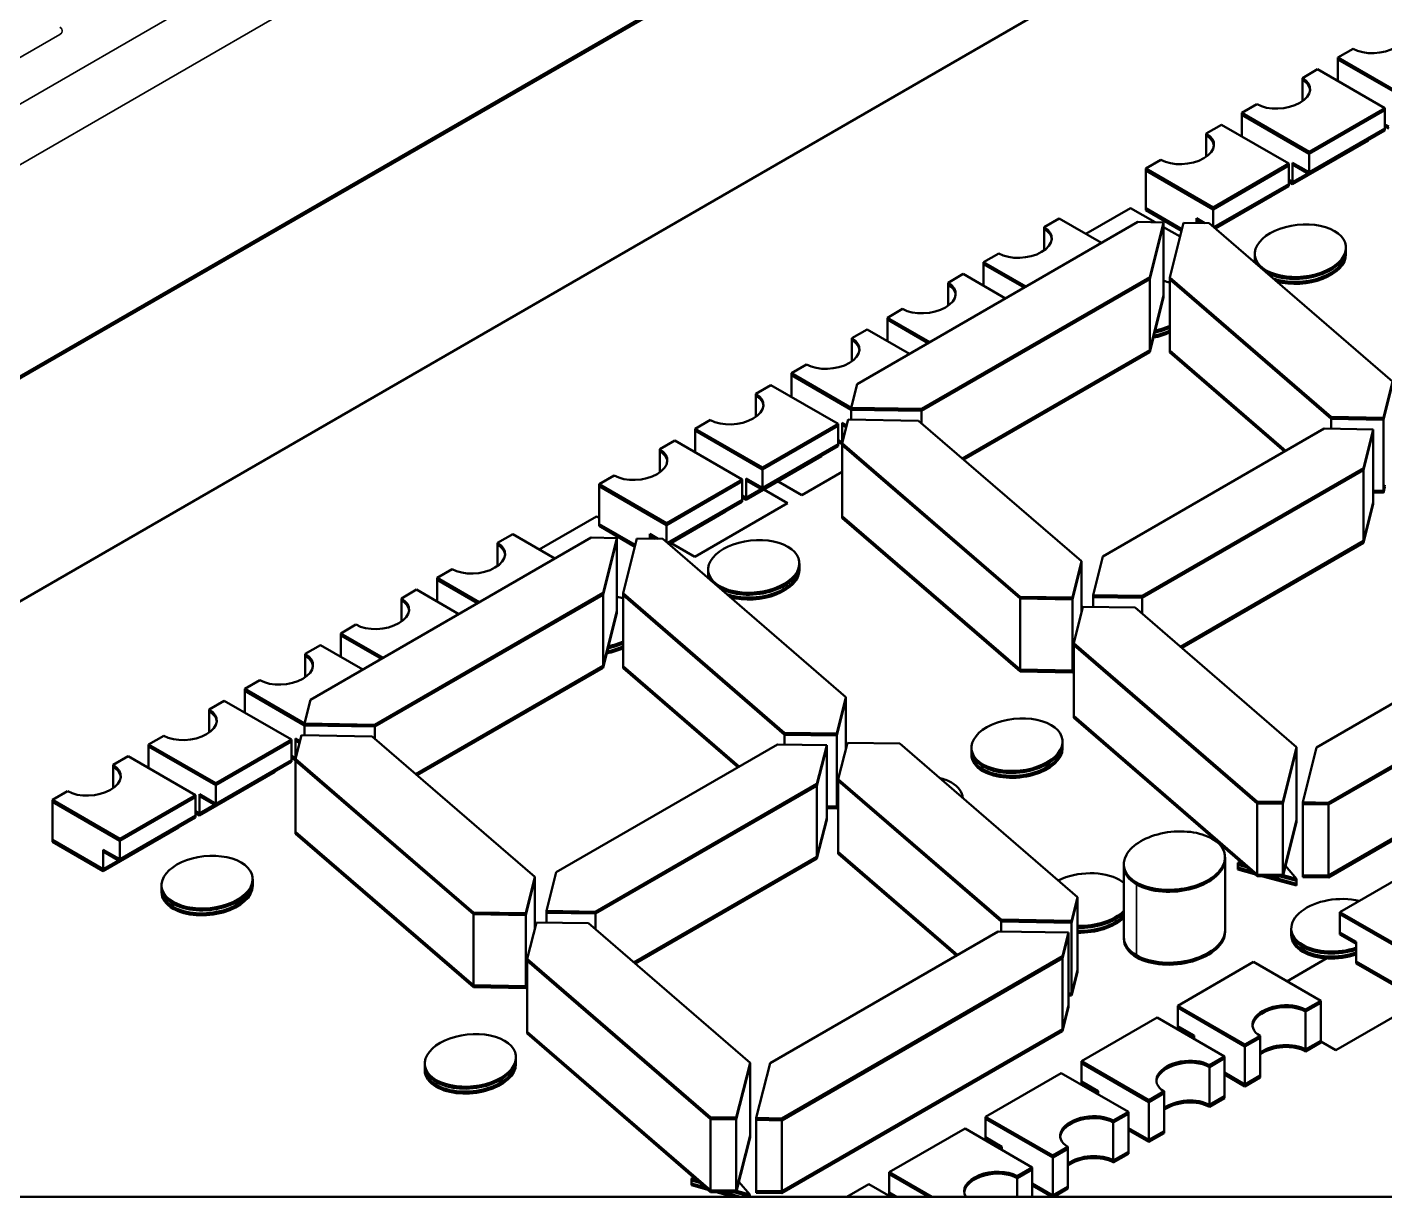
# Model space of a CAD drawing. Header units: inches. Extents: x -20.7 to 49, y -43 to 17.2.
# Drawn here: x -14.189 to -11.492, y -3.944 to -1.622 of the extents above; entities that cross this region are included whole.
import ezdxf

# ---------------------------------------------------------------- set-up
doc = ezdxf.new("R2010")
doc.units = ezdxf.units.IN
doc.header["$MEASUREMENT"] = 0
doc.layers.add('Visible (ANSI)', color=7, linetype='Continuous', lineweight=50)
doc.layers.add('Visible Narrow (ANSI)', color=7, linetype='Continuous', lineweight=35)

msp = doc.modelspace()

# ---------------------------------------------------------------- linework, layer by layer
at = {"layer": 'Visible (ANSI)'}
for p, q in [((-14.3629, -2.4072), (-11.7488, -0.898)), ((-14.3629, -2.4111), (-11.7488, -0.9018)), ((-14.3616, -2.853), (-11.7308, -1.3341)), ((-11.5853, -1.6819), (-11.5553, -1.6645)), ((-11.4665, -1.7505), (-11.5853, -1.6819)), ((-11.5853, -1.6819), (-11.5853, -1.7288)), ((-11.4666, -1.7543), (-11.5853, -1.6858)), ((-11.5853, -1.6858), (-11.5853, -1.7288)), ((-11.656, -1.7227), (-11.6259, -1.7053)), ((-11.656, -1.7687), (-11.656, -1.7227)), ((-11.4923, -1.7825), (-11.6259, -1.7053)), ((-11.656, -1.7687), (-11.656, -1.7265)), ((-11.7763, -1.7921), (-11.7462, -1.7748)), ((-11.6426, -1.8693), (-11.7763, -1.7921)), ((-11.7763, -1.7921), (-11.7763, -1.839)), ((-11.6426, -1.8731), (-11.7763, -1.796)), ((-11.7763, -1.796), (-11.7763, -1.839)), ((-11.6426, -1.8693), (-11.4923, -1.7825)), ((-11.6426, -1.8731), (-11.4923, -1.7863)), ((-11.4923, -1.7825), (-11.4923, -1.823)), ((-11.4923, -1.7863), (-11.4923, -1.8268)), ((-11.8469, -1.8329), (-11.8168, -1.8156)), ((-11.8469, -1.8789), (-11.8469, -1.8329)), ((-11.6832, -1.8927), (-11.8168, -1.8156)), ((-11.4923, -1.823), (-11.6426, -1.9098)), ((-11.4923, -1.8268), (-11.6426, -1.9136)), ((-11.4923, -1.8147), (-11.4844, -1.8192)), ((-11.4923, -1.8185), (-11.4844, -1.8231)), ((-11.8469, -1.8789), (-11.8469, -1.8368)), ((-11.525, -1.8465), (-11.6754, -1.9333)), ((-11.525, -1.8465), (-11.525, -1.8457)), ((-11.9672, -1.9024), (-11.9371, -1.885)), ((-11.6426, -1.9098), (-11.6426, -1.8693)), ((-11.6426, -1.9136), (-11.6426, -1.8731)), ((-11.8335, -1.9795), (-11.9672, -1.9024)), ((-11.9672, -1.9024), (-11.9672, -1.9814)), ((-11.8335, -1.9834), (-11.9672, -1.9062)), ((-11.9672, -1.9062), (-11.9672, -1.9853)), ((-11.8335, -1.9795), (-11.6832, -1.8927)), ((-11.8335, -1.9834), (-11.6832, -1.8966)), ((-11.6832, -1.8927), (-11.6832, -1.9332)), ((-11.6832, -1.8966), (-11.6832, -1.9371)), ((-11.6754, -1.9295), (-11.6754, -1.8909)), ((-11.6754, -1.8909), (-11.6426, -1.9098)), ((-11.6754, -1.9333), (-11.6754, -1.8947)), ((-11.6754, -1.8947), (-11.6426, -1.9136)), ((-11.6453, -1.9121), (-11.6754, -1.9295)), ((-11.6832, -1.9332), (-11.8316, -2.0189)), ((-11.6832, -1.9371), (-11.8289, -2.0212)), ((-11.6832, -1.9249), (-11.6754, -1.9295)), ((-11.6832, -1.9288), (-11.6754, -1.9333)), ((-11.716, -1.9567), (-11.8283, -2.0216)), ((-11.716, -1.9567), (-11.716, -1.956)), ((-12.086, -2.032), (-11.9972, -1.9808)), ((-11.9972, -1.9808), (-11.9483, -2.009)), ((-11.9672, -1.9814), (-11.8953, -2.023)), ((-11.9672, -1.9853), (-11.8961, -2.0263)), ((-11.8335, -2.0171), (-11.8335, -1.9795)), ((-11.8335, -2.0171), (-11.8335, -1.9834)), ((-12.5404, -2.3303), (-11.9828, -2.0084)), ((-12.169, -2.0188), (-12.1389, -2.0015)), ((-12.169, -2.0188), (-12.169, -2.0648)), ((-12.0549, -2.05), (-12.1389, -2.0015)), ((-11.9828, -2.0084), (-11.9318, -2.0093)), ((-11.9318, -2.0093), (-11.9592, -2.1182)), ((-11.9318, -2.0131), (-11.9592, -2.1221)), ((-11.9318, -2.0093), (-11.9318, -2.1539)), ((-11.9318, -2.0131), (-11.9318, -2.1578)), ((-11.9318, -2.0186), (-11.8989, -2.0375)), ((-11.9194, -2.1189), (-11.892, -2.0099)), ((-11.892, -2.0099), (-11.8409, -2.0108)), ((-11.8663, -2.0103), (-11.8663, -2.0011)), ((-11.8663, -2.0011), (-11.8498, -2.0106)), ((-11.8663, -2.0103), (-11.8663, -2.005)), ((-11.8663, -2.005), (-11.8567, -2.0105)), ((-11.8409, -2.0108), (-11.4769, -2.3252)), ((-12.169, -2.0227), (-12.169, -2.0648)), ((-12.2892, -2.0883), (-12.2591, -2.0709)), ((-11.7505, -2.0813), (-11.7505, -2.0717)), ((-11.7505, -2.0852), (-11.7505, -2.0756)), ((-11.5695, -2.0691), (-11.5695, -2.0594)), ((-11.5695, -2.0729), (-11.5695, -2.0633)), ((-12.2052, -2.1368), (-12.2892, -2.0883)), ((-12.2892, -2.0883), (-12.2892, -2.1351)), ((-12.2085, -2.1387), (-12.2892, -2.0921)), ((-12.2892, -2.0921), (-12.2892, -2.1351)), ((-11.9592, -2.1182), (-12.4123, -2.3798)), ((-11.9592, -2.1221), (-12.4123, -2.3837)), ((-12.3599, -2.1291), (-12.3298, -2.1117)), ((-12.3599, -2.1291), (-12.3599, -2.175)), ((-12.2458, -2.1602), (-12.3298, -2.1117)), ((-11.9592, -2.1182), (-11.9592, -2.2629)), ((-11.9592, -2.1221), (-11.9592, -2.2667)), ((-11.9194, -2.1287), (-11.9196, -2.1288)), ((-11.5987, -2.3957), (-11.9194, -2.1189)), ((-11.9194, -2.1189), (-11.9194, -2.2635)), ((-11.5987, -2.3996), (-11.9194, -2.1227)), ((-11.9194, -2.1227), (-11.9194, -2.2674)), ((-12.3599, -2.1329), (-12.3599, -2.175)), ((-11.9592, -2.2629), (-11.9318, -2.1539)), ((-12.4801, -2.1985), (-12.4501, -2.1812)), ((-11.9592, -2.2667), (-11.9318, -2.1578)), ((-12.3961, -2.247), (-12.4801, -2.1985)), ((-12.4801, -2.1985), (-12.4801, -2.2454)), ((-12.3995, -2.2489), (-12.4801, -2.2024)), ((-12.4801, -2.2024), (-12.4801, -2.2454)), ((-12.5508, -2.2393), (-12.5207, -2.2219)), ((-12.4367, -2.2705), (-12.5207, -2.2219)), ((-12.5508, -2.2393), (-12.5508, -2.2853)), ((-12.5508, -2.2432), (-12.5508, -2.2853)), ((-12.3315, -2.4778), (-11.9592, -2.2629)), ((-11.9194, -2.2635), (-11.6887, -2.4627)), ((-12.6711, -2.3087), (-12.641, -2.2914)), ((-12.3288, -2.4801), (-11.9592, -2.2667)), ((-11.9194, -2.2674), (-11.6914, -2.4643)), ((-12.5522, -2.3773), (-12.6711, -2.3087)), ((-12.6711, -2.3087), (-12.6711, -2.3556)), ((-12.5523, -2.3812), (-12.6711, -2.3126)), ((-12.6711, -2.3126), (-12.6711, -2.3556)), ((-12.7417, -2.3495), (-12.7116, -2.3322)), ((-12.578, -2.4093), (-12.7116, -2.3322)), ((-12.5523, -2.3775), (-12.5404, -2.3303)), ((-11.4769, -2.3252), (-11.4952, -2.3975)), ((-11.4769, -2.3291), (-11.4952, -2.4013)), ((-12.7417, -2.3955), (-12.7417, -2.3495)), ((-12.7417, -2.3955), (-12.7417, -2.3534)), ((-12.4123, -2.3798), (-12.5523, -2.3775)), ((-12.5523, -2.3775), (-12.5523, -2.4008)), ((-12.4123, -2.3837), (-12.5523, -2.3814)), ((-12.5523, -2.3814), (-12.5523, -2.4008)), ((-12.4123, -2.3798), (-12.4123, -2.4081)), ((-12.4123, -2.3837), (-12.4123, -2.4081)), ((-11.5987, -2.4191), (-11.5987, -2.3957)), ((-11.4952, -2.3975), (-11.5987, -2.3957)), ((-11.5987, -2.4191), (-11.5987, -2.3996)), ((-11.4952, -2.4013), (-11.5987, -2.3996)), ((-11.4952, -2.3975), (-11.4952, -2.5421)), ((-12.862, -2.419), (-12.8319, -2.4016)), ((-12.7283, -2.4961), (-12.862, -2.419)), ((-12.862, -2.419), (-12.862, -2.4658)), ((-12.7283, -2.5), (-12.862, -2.4228)), ((-12.862, -2.4228), (-12.862, -2.4658)), ((-12.7283, -2.4961), (-12.578, -2.4093)), ((-12.7283, -2.5), (-12.578, -2.4132)), ((-12.578, -2.4093), (-12.578, -2.4498)), ((-12.578, -2.4132), (-12.578, -2.4537)), ((-12.5702, -2.4461), (-12.5702, -2.4075)), ((-12.5702, -2.4075), (-12.5612, -2.4127)), ((-12.5702, -2.4499), (-12.5702, -2.4113)), ((-12.5702, -2.4113), (-12.562, -2.4161)), ((-12.57, -2.4479), (-12.5581, -2.4007)), ((-12.5581, -2.4007), (-12.4182, -2.403)), ((-12.4182, -2.403), (-12.0947, -2.682)), ((-12.0524, -2.6727), (-11.6127, -2.4188)), ((-11.6127, -2.4188), (-11.5152, -2.4204)), ((-11.5152, -2.4204), (-11.5346, -2.4972)), ((-11.5152, -2.4243), (-11.5346, -2.501)), ((-11.5152, -2.4204), (-11.5152, -2.5651)), ((-11.5152, -2.4243), (-11.5152, -2.569)), ((-11.4952, -2.4013), (-11.4952, -2.546)), ((-12.9326, -2.4598), (-12.9026, -2.4424)), ((-12.7689, -2.5195), (-12.9026, -2.4424)), ((-12.578, -2.4498), (-12.7283, -2.5366)), ((-12.578, -2.4537), (-12.7283, -2.5405)), ((-12.578, -2.4415), (-12.5702, -2.4461)), ((-12.578, -2.4454), (-12.5702, -2.4499)), ((-12.5695, -2.4457), (-12.5702, -2.4461)), ((-12.57, -2.4498), (-12.5702, -2.4499)), ((-12.57, -2.5926), (-12.57, -2.4479)), ((-12.2168, -2.7525), (-12.57, -2.4479)), ((-12.57, -2.5964), (-12.57, -2.4518)), ((-12.2168, -2.7563), (-12.57, -2.4518)), ((-12.9326, -2.5057), (-12.9326, -2.4598)), ((-12.9326, -2.5057), (-12.9326, -2.4636)), ((-12.6108, -2.4734), (-12.7611, -2.5601)), ((-12.6108, -2.4734), (-12.6108, -2.4726)), ((-12.7283, -2.5366), (-12.7283, -2.4961)), ((-12.7283, -2.5405), (-12.7283, -2.5)), ((-12.57, -2.5043), (-12.6503, -2.5507)), ((-11.5346, -2.4972), (-11.9743, -2.751)), ((-11.5346, -2.501), (-11.9743, -2.7549)), ((-11.5346, -2.4972), (-11.5346, -2.6418)), ((-11.5346, -2.501), (-11.5346, -2.6457)), ((-13.0529, -2.5292), (-13.0228, -2.5118)), ((-12.9193, -2.6063), (-13.0529, -2.5292)), ((-13.0529, -2.5292), (-13.0529, -2.6083)), ((-12.9193, -2.6102), (-13.0529, -2.533)), ((-13.0529, -2.533), (-13.0529, -2.6121)), ((-12.9193, -2.6063), (-12.7689, -2.5195)), ((-12.9193, -2.6102), (-12.7689, -2.5234)), ((-12.7689, -2.5195), (-12.7689, -2.56)), ((-12.7689, -2.5234), (-12.7689, -2.5639)), ((-12.7611, -2.5563), (-12.7611, -2.5177)), ((-12.7611, -2.5177), (-12.7283, -2.5366)), ((-12.7611, -2.5601), (-12.7611, -2.5216)), ((-12.7611, -2.5216), (-12.7283, -2.5405)), ((-12.6503, -2.5507), (-12.6975, -2.5235)), ((-11.4952, -2.5421), (-11.4922, -2.5304)), ((-11.4952, -2.546), (-11.4922, -2.5343)), ((-12.7689, -2.56), (-12.9173, -2.6457)), ((-12.7689, -2.5518), (-12.7611, -2.5563)), ((-12.7689, -2.5556), (-12.7611, -2.5601)), ((-12.731, -2.5389), (-12.7611, -2.5563)), ((-12.7259, -2.5398), (-12.6787, -2.5671)), ((-11.5152, -2.5418), (-11.4952, -2.5421)), ((-11.5152, -2.5456), (-11.4952, -2.546)), ((-12.7689, -2.5639), (-12.9146, -2.648)), ((-12.8017, -2.5836), (-12.914, -2.6485)), ((-12.6787, -2.5671), (-12.8625, -2.6732)), ((-12.8017, -2.5836), (-12.8017, -2.5828)), ((-11.5346, -2.6418), (-11.5152, -2.5651)), ((-11.5346, -2.6457), (-11.5152, -2.569)), ((-13.1717, -2.6588), (-13.0579, -2.5931)), ((-13.0579, -2.5931), (-13.0529, -2.596)), ((-13.0529, -2.6083), (-12.981, -2.6498)), ((-13.0529, -2.6121), (-12.9818, -2.6532)), ((-12.9193, -2.6439), (-12.9193, -2.6063)), ((-12.9193, -2.6439), (-12.9193, -2.6102)), ((-12.57, -2.5926), (-12.2168, -2.8971)), ((-12.57, -2.5964), (-12.2168, -2.901)), ((-13.6261, -2.9571), (-13.0685, -2.6352)), ((-13.2547, -2.6457), (-13.2246, -2.6283)), ((-13.1406, -2.6768), (-13.2246, -2.6283)), ((-13.0685, -2.6352), (-13.0175, -2.6361)), ((-13.0175, -2.6361), (-13.045, -2.745)), ((-13.0175, -2.6399), (-13.045, -2.7489)), ((-13.0175, -2.6361), (-13.0175, -2.7807)), ((-13.0175, -2.6399), (-13.0175, -2.7846)), ((-13.0052, -2.7457), (-12.9777, -2.6367)), ((-12.9777, -2.6367), (-12.9266, -2.6376)), ((-12.952, -2.6372), (-12.952, -2.6279)), ((-12.952, -2.6279), (-12.9356, -2.6374)), ((-12.952, -2.6372), (-12.952, -2.6318)), ((-12.952, -2.6318), (-12.9424, -2.6373)), ((-12.9266, -2.6376), (-12.5627, -2.952)), ((-11.8982, -2.8518), (-11.5346, -2.6418)), ((-13.2547, -2.6457), (-13.2547, -2.6916)), ((-13.2547, -2.6495), (-13.2547, -2.6916)), ((-12.8625, -2.6732), (-12.9097, -2.6459)), ((-11.8956, -2.8541), (-11.5346, -2.6457)), ((-12.6552, -2.6959), (-12.6552, -2.6863)), ((-12.6552, -2.6998), (-12.6552, -2.6901)), ((-12.0947, -2.682), (-12.1129, -2.7542)), ((-12.0947, -2.6858), (-12.1129, -2.758)), ((-12.0947, -2.682), (-12.0947, -2.7838)), ((-12.0947, -2.6858), (-12.0947, -2.7838)), ((-12.0717, -2.7494), (-12.0524, -2.6727)), ((-13.3749, -2.7151), (-13.3449, -2.6978)), ((-13.2909, -2.7636), (-13.3749, -2.7151)), ((-13.3749, -2.7151), (-13.3749, -2.762)), ((-13.2943, -2.7655), (-13.3749, -2.719)), ((-13.3749, -2.719), (-13.3749, -2.762)), ((-12.8363, -2.7082), (-12.8363, -2.6985)), ((-12.8363, -2.712), (-12.8363, -2.7024)), ((-13.045, -2.745), (-13.4981, -3.0066)), ((-13.045, -2.7489), (-13.4981, -3.0105)), ((-13.4456, -2.7559), (-13.4155, -2.7385)), ((-13.3315, -2.787), (-13.4155, -2.7385)), ((-13.045, -2.745), (-13.045, -2.8897)), ((-13.045, -2.7489), (-13.045, -2.8936)), ((-12.6844, -3.0226), (-13.0052, -2.7457)), ((-13.0052, -2.7457), (-13.0052, -2.8904)), ((-12.6844, -3.0264), (-13.0052, -2.7496)), ((-13.0052, -2.7496), (-13.0052, -2.8942)), ((-11.9743, -2.751), (-12.0717, -2.7494)), ((-12.0717, -2.7494), (-12.0717, -2.7727)), ((-13.4456, -2.7559), (-13.4456, -2.8019)), ((-13.4456, -2.7598), (-13.4456, -2.8019)), ((-13.0052, -2.7556), (-13.0053, -2.7556)), ((-12.1129, -2.7542), (-12.2168, -2.7525)), ((-12.2168, -2.7525), (-12.2168, -2.8971)), ((-12.1129, -2.758), (-12.2168, -2.7563)), ((-12.2168, -2.7563), (-12.2168, -2.901)), ((-12.1129, -2.7542), (-12.1129, -2.8988)), ((-12.1129, -2.758), (-12.1129, -2.9027)), ((-12.11, -2.8446), (-12.0918, -2.7724)), ((-12.0918, -2.7724), (-11.9883, -2.7741)), ((-11.9743, -2.7549), (-12.0717, -2.7533)), ((-12.0717, -2.7533), (-12.0717, -2.7727)), ((-11.9883, -2.7741), (-11.6675, -3.051)), ((-11.9743, -2.751), (-11.9743, -2.7862)), ((-11.9743, -2.7549), (-11.9743, -2.7862)), ((-13.045, -2.8897), (-13.0175, -2.7807)), ((-13.045, -2.8936), (-13.0175, -2.7846)), ((-11.6277, -3.0516), (-11.1746, -2.79)), ((-13.5658, -2.8253), (-13.5358, -2.808)), ((-13.4818, -2.8738), (-13.5658, -2.8253)), ((-13.5658, -2.8253), (-13.5658, -2.8722)), ((-13.4852, -2.8758), (-13.5658, -2.8292)), ((-13.5658, -2.8292), (-13.5658, -2.8722)), ((-13.6365, -2.8661), (-13.6064, -2.8488)), ((-13.5224, -2.8973), (-13.6064, -2.8488)), ((-12.11, -2.9893), (-12.11, -2.8446)), ((-11.746, -3.1591), (-12.11, -2.8446)), ((-12.11, -2.9931), (-12.11, -2.8485)), ((-11.746, -3.1629), (-12.11, -2.8485)), ((-11.0465, -2.8396), (-11.6041, -3.1615)), ((-11.0465, -2.8434), (-11.6041, -3.1653)), ((-13.6365, -2.8661), (-13.6365, -2.9121)), ((-13.6365, -2.87), (-13.6365, -2.9121)), ((-13.4172, -3.1046), (-13.045, -2.8897)), ((-13.4145, -3.1069), (-13.045, -2.8936)), ((-13.0052, -2.8904), (-12.7744, -3.0895)), ((-13.0052, -2.8942), (-12.7771, -3.0911)), ((-12.2168, -2.8971), (-12.1129, -2.8988)), ((-12.2168, -2.901), (-12.1129, -2.9027)), ((-12.1129, -2.8988), (-12.11, -2.8874)), ((-12.1129, -2.9027), (-12.11, -2.8913)), ((-13.7568, -2.9356), (-13.7267, -2.9182)), ((-13.638, -3.0042), (-13.7568, -2.9356)), ((-13.7568, -2.9356), (-13.7568, -2.9824)), ((-13.638, -3.008), (-13.7568, -2.9394)), ((-13.7568, -2.9394), (-13.7568, -2.9824)), ((-13.8274, -2.9764), (-13.7974, -2.959)), ((-13.6637, -3.0361), (-13.7974, -2.959)), ((-13.638, -3.0043), (-13.6261, -2.9571)), ((-12.5627, -2.952), (-12.5809, -3.0243)), ((-12.5627, -2.9559), (-12.5809, -3.0281)), ((-12.5627, -2.952), (-12.5627, -3.0539)), ((-12.5627, -2.9559), (-12.5627, -3.0539)), ((-13.8274, -3.0223), (-13.8274, -2.9764)), ((-13.8274, -3.0223), (-13.8274, -2.9802)), ((-12.11, -2.9893), (-11.746, -3.3037)), ((-12.11, -2.9931), (-11.746, -3.3076)), ((-11.6041, -3.3061), (-11.0465, -2.9842)), ((-11.6041, -3.31), (-11.0465, -2.9881)), ((-13.4981, -3.0066), (-13.638, -3.0043)), ((-13.638, -3.0043), (-13.638, -3.0276)), ((-13.4981, -3.0105), (-13.638, -3.0082)), ((-13.638, -3.0082), (-13.638, -3.0276)), ((-13.4981, -3.0066), (-13.4981, -3.0349)), ((-13.4981, -3.0105), (-13.4981, -3.0349)), ((-13.9477, -3.0458), (-13.9176, -3.0284)), ((-13.8141, -3.1229), (-13.9477, -3.0458)), ((-13.9477, -3.0458), (-13.9477, -3.0927)), ((-13.8141, -3.1229), (-13.6637, -3.0361)), ((-13.8141, -3.1268), (-13.6637, -3.04)), ((-13.6637, -3.0361), (-13.6637, -3.0767)), ((-13.6637, -3.04), (-13.6637, -3.0805)), ((-13.6559, -3.0729), (-13.6559, -3.0343)), ((-13.6559, -3.0343), (-13.6469, -3.0395)), ((-13.6559, -3.0768), (-13.6559, -3.0382)), ((-13.6559, -3.0382), (-13.6477, -3.0429)), ((-13.6557, -3.0747), (-13.6438, -3.0275)), ((-13.6438, -3.0275), (-13.5039, -3.0299)), ((-13.5039, -3.0299), (-13.1804, -3.3088)), ((-13.1381, -3.2995), (-12.6984, -3.0456)), ((-12.6984, -3.0456), (-12.6009, -3.0473)), ((-12.6844, -3.0459), (-12.6844, -3.0226)), ((-12.5809, -3.0243), (-12.6844, -3.0226)), ((-12.6844, -3.0459), (-12.6844, -3.0264)), ((-12.5809, -3.0281), (-12.6844, -3.0264)), ((-12.6009, -3.0473), (-12.6203, -3.124)), ((-12.6009, -3.0473), (-12.6009, -3.1919)), ((-12.5809, -3.0243), (-12.5809, -3.169)), ((-12.5809, -3.0281), (-12.5809, -3.1728)), ((-12.5779, -3.1145), (-12.5598, -3.0425)), ((-12.5598, -3.0425), (-12.4559, -3.0442)), ((-12.4559, -3.0442), (-12.1026, -3.3488)), ((-12.1324, -3.0498), (-12.1324, -3.0402)), ((-12.1324, -3.0537), (-12.1324, -3.044)), ((-14.0183, -3.0866), (-13.9883, -3.0692)), ((-13.8546, -3.1464), (-13.9883, -3.0692)), ((-13.8141, -3.1268), (-13.9477, -3.0497)), ((-13.9477, -3.0497), (-13.9477, -3.0927)), ((-13.6637, -3.0684), (-13.6559, -3.0729)), ((-13.6637, -3.0722), (-13.6559, -3.0768)), ((-13.6552, -3.0725), (-13.6559, -3.0729)), ((-12.6009, -3.0511), (-12.6203, -3.1279)), ((-12.6009, -3.0511), (-12.6009, -3.1958)), ((-12.3134, -3.0621), (-12.3134, -3.0524)), ((-12.3134, -3.0659), (-12.3134, -3.0563)), ((-11.6675, -3.051), (-11.6949, -3.1599)), ((-11.6675, -3.0548), (-11.6949, -3.1638)), ((-11.6675, -3.051), (-11.6675, -3.1956)), ((-11.6675, -3.0548), (-11.6675, -3.1995)), ((-11.6552, -3.1606), (-11.6277, -3.0516)), ((-14.0183, -3.1326), (-14.0183, -3.0866)), ((-14.0183, -3.1326), (-14.0183, -3.0904)), ((-13.6965, -3.1002), (-13.8468, -3.187)), ((-13.6637, -3.0767), (-13.8141, -3.1634)), ((-13.6637, -3.0805), (-13.8141, -3.1673)), ((-13.6965, -3.1002), (-13.6965, -3.0994)), ((-13.6557, -3.0767), (-13.6559, -3.0768)), ((-13.6557, -3.2194), (-13.6557, -3.0747)), ((-13.3025, -3.3793), (-13.6557, -3.0747)), ((-13.6557, -3.2232), (-13.6557, -3.0786)), ((-13.3025, -3.3831), (-13.6557, -3.0786)), ((-13.8141, -3.1634), (-13.8141, -3.1229)), ((-13.8141, -3.1673), (-13.8141, -3.1268)), ((-12.6203, -3.124), (-13.06, -3.3779)), ((-12.6203, -3.1279), (-13.06, -3.3817)), ((-12.6203, -3.124), (-12.6203, -3.2687)), ((-12.6203, -3.1279), (-12.6203, -3.2725)), ((-12.2544, -3.3936), (-12.5779, -3.1145)), ((-12.5779, -3.1145), (-12.5779, -3.2591)), ((-12.2544, -3.3975), (-12.5779, -3.1183)), ((-12.5779, -3.1183), (-12.5779, -3.263)), ((-14.1386, -3.156), (-14.1085, -3.1387)), ((-14.005, -3.2332), (-13.8546, -3.1464)), ((-14.005, -3.237), (-13.8546, -3.1502)), ((-13.8546, -3.1464), (-13.8546, -3.1869)), ((-13.8546, -3.1502), (-13.8546, -3.1907)), ((-13.8468, -3.1831), (-13.8468, -3.1445)), ((-13.8468, -3.1445), (-13.8141, -3.1634)), ((-13.8468, -3.187), (-13.8468, -3.1484)), ((-13.8468, -3.1484), (-13.8141, -3.1673)), ((-14.005, -3.2332), (-14.1386, -3.156)), ((-14.1386, -3.156), (-14.1386, -3.2351)), ((-14.005, -3.237), (-14.1386, -3.1599)), ((-14.1386, -3.1599), (-14.1386, -3.239)), ((-13.8546, -3.1786), (-13.8468, -3.1831)), ((-13.8167, -3.1658), (-13.8468, -3.1831)), ((-12.6009, -3.1686), (-12.5809, -3.169)), ((-12.6009, -3.1725), (-12.5809, -3.1728)), ((-12.5809, -3.169), (-12.5779, -3.1572)), ((-12.5809, -3.1728), (-12.5779, -3.1611)), ((-11.6949, -3.1599), (-11.746, -3.1591)), ((-11.746, -3.1591), (-11.746, -3.3037)), ((-11.6949, -3.1638), (-11.746, -3.1629)), ((-11.746, -3.1629), (-11.746, -3.3076)), ((-11.6949, -3.1599), (-11.6949, -3.3046)), ((-11.6949, -3.1638), (-11.6949, -3.3085)), ((-11.6041, -3.1615), (-11.6552, -3.1606)), ((-11.6552, -3.1606), (-11.6552, -3.3053)), ((-11.6041, -3.1653), (-11.6552, -3.1645)), ((-11.6552, -3.1645), (-11.6552, -3.3091)), ((-11.6041, -3.1615), (-11.6041, -3.3061)), ((-11.6041, -3.1653), (-11.6041, -3.31)), ((-13.8546, -3.1869), (-14.005, -3.2737)), ((-13.8546, -3.1907), (-14.005, -3.2775)), ((-13.8546, -3.1825), (-13.8468, -3.187)), ((-12.6203, -3.2687), (-12.6009, -3.1919)), ((-12.6203, -3.2725), (-12.6009, -3.1958)), ((-11.6949, -3.3046), (-11.6675, -3.1956)), ((-11.6949, -3.3085), (-11.6675, -3.1995)), ((-14.1386, -3.2351), (-14.0377, -3.2934)), ((-13.8874, -3.2104), (-14.0377, -3.2972)), ((-14.005, -3.2737), (-14.005, -3.2332)), ((-13.8874, -3.2104), (-13.8874, -3.2096)), ((-13.6557, -3.2194), (-13.3025, -3.5239)), ((-13.6557, -3.2232), (-13.3025, -3.5278)), ((-14.1386, -3.239), (-14.0377, -3.2972)), ((-14.0377, -3.2934), (-14.0377, -3.2548)), ((-14.0377, -3.2548), (-14.005, -3.2737)), ((-14.0377, -3.2972), (-14.0377, -3.2586)), ((-14.0377, -3.2586), (-14.005, -3.2775)), ((-14.005, -3.2775), (-14.005, -3.237)), ((-12.5779, -3.2591), (-12.3411, -3.4635)), ((-12.5779, -3.263), (-12.3438, -3.4651)), ((-14.0076, -3.276), (-14.0377, -3.2934)), ((-12.9839, -3.4786), (-12.6203, -3.2687)), ((-12.9813, -3.4809), (-12.6203, -3.2725)), ((-12.0108, -3.2833), (-12.0108, -3.4279)), ((-12.0108, -3.2871), (-12.0108, -3.4318)), ((-11.8096, -3.2696), (-11.8096, -3.4143)), ((-11.8096, -3.2735), (-11.8096, -3.4182)), ((-11.784, -3.2808), (-11.7798, -3.2784)), ((-11.784, -3.2904), (-11.784, -3.2808)), ((-11.7739, -3.2835), (-11.784, -3.2808)), ((-11.784, -3.2943), (-11.784, -3.2846)), ((-11.7673, -3.2892), (-11.784, -3.2846)), ((-11.6896, -3.287), (-11.668, -3.3126)), ((-13.7409, -3.3228), (-13.7409, -3.3131)), ((-13.1804, -3.3088), (-13.1986, -3.381)), ((-13.1804, -3.3126), (-13.1986, -3.3849)), ((-13.1804, -3.3088), (-13.1804, -3.4107)), ((-13.1804, -3.3126), (-13.1804, -3.4107)), ((-13.1574, -3.3762), (-13.1381, -3.2995)), ((-11.784, -3.2904), (-11.7575, -3.2977)), ((-11.784, -3.2943), (-11.751, -3.3033)), ((-11.746, -3.3037), (-11.6949, -3.3046)), ((-11.746, -3.3076), (-11.6949, -3.3085)), ((-11.7347, -3.3078), (-11.668, -3.3261)), ((-11.7198, -3.308), (-11.668, -3.3223)), ((-11.668, -3.3165), (-11.6973, -3.3084)), ((-11.668, -3.3126), (-11.6942, -3.3054)), ((-11.668, -3.3223), (-11.668, -3.3126)), ((-11.668, -3.3261), (-11.668, -3.3165)), ((-11.6552, -3.3053), (-11.6041, -3.3061)), ((-11.6552, -3.3091), (-11.6041, -3.31)), ((-11.4313, -3.2918), (-11.5817, -3.3786)), ((-13.922, -3.335), (-13.922, -3.3254)), ((-13.922, -3.3389), (-13.922, -3.3292)), ((-13.7409, -3.3266), (-13.7409, -3.317)), ((-12.1026, -3.3488), (-12.114, -3.3941)), ((-12.1026, -3.3526), (-12.114, -3.398)), ((-12.1026, -3.3488), (-12.1026, -3.4935)), ((-12.1026, -3.3526), (-12.1026, -3.4973)), ((-13.1986, -3.381), (-13.3025, -3.3793)), ((-13.3025, -3.3793), (-13.3025, -3.5239)), ((-13.1986, -3.3849), (-13.3025, -3.3831)), ((-13.3025, -3.3831), (-13.3025, -3.5278)), ((-13.1986, -3.381), (-13.1986, -3.5257)), ((-13.1986, -3.3849), (-13.1986, -3.5295)), ((-13.06, -3.3779), (-13.1574, -3.3762)), ((-13.1574, -3.3762), (-13.1574, -3.3995)), ((-13.06, -3.3817), (-13.1574, -3.3801)), ((-13.1574, -3.3801), (-13.1574, -3.3995)), ((-13.06, -3.3779), (-13.06, -3.413)), ((-13.06, -3.3817), (-13.06, -3.413)), ((-12.1145, -3.396), (-12.2544, -3.3936)), ((-12.2544, -3.3936), (-12.2544, -3.417)), ((-12.1145, -3.3998), (-12.2544, -3.3975)), ((-12.2544, -3.3975), (-12.2544, -3.417)), ((-12.114, -3.3941), (-12.1145, -3.396)), ((-12.1145, -3.396), (-12.1145, -3.5406)), ((-11.5817, -3.3786), (-11.448, -3.4558)), ((-11.5817, -3.3786), (-11.5817, -3.4191)), ((-11.5817, -3.3825), (-11.448, -3.4596)), ((-11.5817, -3.3825), (-11.5817, -3.423)), ((-13.1957, -3.4714), (-13.1775, -3.3992)), ((-13.1775, -3.3992), (-13.074, -3.4009)), ((-13.074, -3.4009), (-12.7532, -3.6778)), ((-12.7134, -3.6784), (-12.2603, -3.4169)), ((-12.2603, -3.4169), (-12.1204, -3.4192)), ((-12.1204, -3.4192), (-12.1323, -3.4664)), ((-12.1204, -3.423), (-12.1323, -3.4702)), ((-12.1204, -3.4192), (-12.1204, -3.5639)), ((-12.1204, -3.423), (-12.1204, -3.5677)), ((-12.114, -3.398), (-12.1145, -3.3998)), ((-12.1145, -3.3998), (-12.1145, -3.5445)), ((-11.6781, -3.4207), (-11.6781, -3.411)), ((-11.6781, -3.4245), (-11.6781, -3.4149)), ((-11.5489, -3.438), (-11.5817, -3.4191)), ((-11.5489, -3.4419), (-11.5817, -3.423)), ((-11.5489, -3.4766), (-11.5489, -3.438)), ((-11.5489, -3.4804), (-11.5489, -3.4419)), ((-13.1957, -3.6161), (-13.1957, -3.4714)), ((-12.8317, -3.7859), (-13.1957, -3.4714)), ((-13.1957, -3.62), (-13.1957, -3.4753)), ((-12.8317, -3.7898), (-13.1957, -3.4753)), ((-12.1323, -3.4664), (-12.6898, -3.7883)), ((-12.1323, -3.4702), (-12.6898, -3.7921)), ((-12.1323, -3.4664), (-12.1323, -3.611)), ((-12.1323, -3.4702), (-12.1323, -3.6149)), ((-11.7534, -3.4777), (-11.9037, -3.5645)), ((-11.7534, -3.4777), (-11.6197, -3.5549)), ((-11.6868, -3.5162), (-11.6075, -3.4704)), ((-11.5507, -3.4633), (-11.5489, -3.4643)), ((-11.448, -3.5348), (-11.5489, -3.4766)), ((-12.114, -3.5388), (-12.1026, -3.4935)), ((-12.114, -3.5427), (-12.1026, -3.4973)), ((-11.448, -3.5387), (-11.5489, -3.4804)), ((-13.3025, -3.5239), (-13.1986, -3.5257)), ((-13.3025, -3.5278), (-13.1986, -3.5295)), ((-13.1986, -3.5257), (-13.1957, -3.5142)), ((-13.1986, -3.5295), (-13.1957, -3.5181)), ((-12.1204, -3.5405), (-12.1145, -3.5406)), ((-12.1204, -3.5444), (-12.1145, -3.5445)), ((-12.1145, -3.5406), (-12.114, -3.5388)), ((-12.1145, -3.5445), (-12.114, -3.5427)), ((-11.6197, -3.5549), (-11.6498, -3.5722)), ((-11.6197, -3.5587), (-11.6498, -3.5761)), ((-11.6197, -3.5549), (-11.6197, -3.634)), ((-11.6197, -3.5587), (-11.6197, -3.6378)), ((-11.4059, -3.5469), (-11.5897, -3.653)), ((-12.1323, -3.611), (-12.1204, -3.5639)), ((-12.1323, -3.6149), (-12.1204, -3.5677)), ((-11.9037, -3.5645), (-11.7701, -3.6417)), ((-11.9037, -3.5645), (-11.9037, -3.605)), ((-11.9037, -3.5684), (-11.7701, -3.6455)), ((-11.9037, -3.5684), (-11.9037, -3.6089)), ((-11.6498, -3.5722), (-11.6498, -3.6513)), ((-11.6498, -3.5761), (-11.6498, -3.6552)), ((-12.6898, -3.9329), (-12.1323, -3.611)), ((-11.9443, -3.588), (-12.0946, -3.6748)), ((-11.9443, -3.588), (-11.8107, -3.6651)), ((-11.871, -3.6239), (-11.9037, -3.605)), ((-11.871, -3.6278), (-11.9037, -3.6089)), ((-13.1957, -3.6161), (-12.8317, -3.9306)), ((-13.1957, -3.62), (-12.8317, -3.9344)), ((-12.6898, -3.9368), (-12.1323, -3.6149)), ((-11.871, -3.6303), (-11.871, -3.6239)), ((-11.871, -3.6303), (-11.871, -3.6278)), ((-11.74, -3.6243), (-11.7701, -3.6417)), ((-11.74, -3.6282), (-11.7701, -3.6455)), ((-11.74, -3.7034), (-11.74, -3.6243)), ((-11.74, -3.7073), (-11.74, -3.6282)), ((-11.6498, -3.6513), (-11.6197, -3.634)), ((-11.6498, -3.6552), (-11.6197, -3.6378)), ((-11.5897, -3.653), (-11.6197, -3.6356)), ((-13.2181, -3.6767), (-13.2181, -3.667)), ((-11.8107, -3.6651), (-11.8407, -3.6825)), ((-11.8107, -3.6651), (-11.8107, -3.7442)), ((-11.7701, -3.6417), (-11.7701, -3.7208)), ((-11.7701, -3.6455), (-11.7701, -3.7246)), ((-13.3991, -3.6889), (-13.3991, -3.6793)), ((-13.3991, -3.6928), (-13.3991, -3.6831)), ((-13.2181, -3.6805), (-13.2181, -3.6709)), ((-12.7532, -3.6778), (-12.7807, -3.7868)), ((-12.7532, -3.6816), (-12.7807, -3.7906)), ((-12.7532, -3.6778), (-12.7532, -3.8225)), ((-12.7532, -3.6816), (-12.7532, -3.8263)), ((-12.7409, -3.7874), (-12.7134, -3.6784)), ((-12.0946, -3.6748), (-11.961, -3.7519)), ((-12.0946, -3.6748), (-12.0946, -3.7153)), ((-12.0946, -3.6786), (-11.961, -3.7558)), ((-12.0946, -3.6786), (-12.0946, -3.7191)), ((-11.8107, -3.669), (-11.8407, -3.6863)), ((-11.8407, -3.6825), (-11.8407, -3.7616)), ((-11.8407, -3.6863), (-11.8407, -3.7654)), ((-11.8107, -3.669), (-11.8107, -3.7481)), ((-12.1352, -3.6982), (-12.2855, -3.785)), ((-12.1352, -3.6982), (-12.0016, -3.7753)), ((-12.0619, -3.7342), (-12.0946, -3.7153)), ((-12.0619, -3.738), (-12.0946, -3.7191)), ((-11.7701, -3.7208), (-11.8107, -3.6973)), ((-11.7701, -3.7246), (-11.8107, -3.7012)), ((-11.7701, -3.7208), (-11.74, -3.7034)), ((-11.7701, -3.7246), (-11.74, -3.7073)), ((-12.0619, -3.7405), (-12.0619, -3.7342)), ((-12.0619, -3.7405), (-12.0619, -3.738)), ((-11.9309, -3.7345), (-11.961, -3.7519)), ((-11.9309, -3.7384), (-11.961, -3.7558)), ((-11.9309, -3.8136), (-11.9309, -3.7345)), ((-11.9309, -3.8175), (-11.9309, -3.7384)), ((-11.8407, -3.7616), (-11.8107, -3.7442)), ((-11.8407, -3.7654), (-11.8107, -3.7481)), ((-12.0016, -3.7753), (-12.0316, -3.7927)), ((-12.0016, -3.7753), (-12.0016, -3.8544)), ((-11.961, -3.7519), (-11.961, -3.831)), ((-11.961, -3.7558), (-11.961, -3.8348)), ((-12.7807, -3.7868), (-12.8317, -3.7859)), ((-12.8317, -3.7859), (-12.8317, -3.9306)), ((-12.7807, -3.7906), (-12.8317, -3.7898)), ((-12.8317, -3.7898), (-12.8317, -3.9344)), ((-12.7807, -3.7868), (-12.7807, -3.9314)), ((-12.7807, -3.7906), (-12.7807, -3.9353)), ((-12.6898, -3.7883), (-12.7409, -3.7874)), ((-12.7409, -3.7874), (-12.7409, -3.9321)), ((-12.6898, -3.7921), (-12.7409, -3.7913)), ((-12.7409, -3.7913), (-12.7409, -3.9359)), ((-12.6898, -3.7883), (-12.6898, -3.9329)), ((-12.6898, -3.7921), (-12.6898, -3.9368)), ((-12.2855, -3.785), (-12.1519, -3.8621)), ((-12.2855, -3.785), (-12.2855, -3.8255)), ((-12.2855, -3.7888), (-12.1519, -3.866)), ((-12.2855, -3.7888), (-12.2855, -3.8293)), ((-12.0016, -3.7792), (-12.0316, -3.7966)), ((-12.0316, -3.7927), (-12.0316, -3.8718)), ((-12.0316, -3.7966), (-12.0316, -3.8756)), ((-12.0016, -3.7792), (-12.0016, -3.8583)), ((-12.7807, -3.9314), (-12.7532, -3.8225)), ((-12.7807, -3.9353), (-12.7532, -3.8263)), ((-12.3261, -3.8084), (-12.4765, -3.8952)), ((-12.3261, -3.8084), (-12.1925, -3.8856)), ((-12.2528, -3.8444), (-12.2855, -3.8255)), ((-11.961, -3.831), (-12.0016, -3.8076)), ((-11.961, -3.8348), (-12.0016, -3.8114)), ((-11.961, -3.831), (-11.9309, -3.8136)), ((-11.961, -3.8348), (-11.9309, -3.8175)), ((-12.2528, -3.8482), (-12.2855, -3.8293)), ((-12.2528, -3.8507), (-12.2528, -3.8444)), ((-12.2528, -3.8507), (-12.2528, -3.8482)), ((-12.1218, -3.8448), (-12.1519, -3.8621)), ((-12.1218, -3.8486), (-12.1519, -3.866)), ((-12.1218, -3.9239), (-12.1218, -3.8448)), ((-12.1218, -3.9277), (-12.1218, -3.8486)), ((-12.0316, -3.8718), (-12.0016, -3.8544)), ((-12.1519, -3.8621), (-12.1519, -3.9412)), ((-12.1519, -3.866), (-12.1519, -3.944)), ((-12.0316, -3.8756), (-12.0016, -3.8583)), ((-12.8697, -3.9076), (-12.8656, -3.9052)), ((-12.8697, -3.9172), (-12.8697, -3.9076)), ((-12.8596, -3.9104), (-12.8697, -3.9076)), ((-12.4765, -3.8952), (-12.392, -3.944)), ((-12.4765, -3.8952), (-12.4765, -3.9357)), ((-12.4765, -3.8991), (-12.3987, -3.944)), ((-12.4765, -3.8991), (-12.4765, -3.9396)), ((-12.1925, -3.8856), (-12.2226, -3.9029)), ((-12.1925, -3.8894), (-12.2226, -3.9068)), ((-12.2226, -3.944), (-12.2226, -3.9029)), ((-12.2226, -3.944), (-12.2226, -3.9068)), ((-12.1925, -3.8856), (-12.1925, -3.944)), ((-12.1925, -3.8894), (-12.1925, -3.944)), ((-12.8697, -3.9211), (-12.8697, -3.9115)), ((-12.853, -3.916), (-12.8697, -3.9115)), ((-12.8697, -3.9172), (-12.8432, -3.9245)), ((-12.8697, -3.9211), (-12.8367, -3.9302)), ((-12.8317, -3.9306), (-12.7807, -3.9314)), ((-12.8317, -3.9344), (-12.7807, -3.9353)), ((-12.8205, -3.9346), (-12.7864, -3.944)), ((-12.8055, -3.9349), (-12.7723, -3.944)), ((-12.7537, -3.9433), (-12.7831, -3.9352)), ((-12.7537, -3.9394), (-12.7799, -3.9323)), ((-12.7753, -3.9139), (-12.7537, -3.9394)), ((-12.7409, -3.9321), (-12.6898, -3.9329)), ((-12.7409, -3.9359), (-12.6898, -3.9368)), ((-12.517, -3.9186), (-12.5609, -3.944)), ((-12.517, -3.9186), (-12.4732, -3.944)), ((-12.4621, -3.944), (-12.4765, -3.9357)), ((-12.1519, -3.9412), (-12.1925, -3.9178)), ((-12.1538, -3.944), (-12.1925, -3.9216)), ((-12.1519, -3.9412), (-12.1218, -3.9239)), ((-12.15, -3.944), (-12.1218, -3.9277)), ((-11.0274, -3.944), (-14.6888, -3.944)), ((-12.7537, -3.944), (-12.7537, -3.9394)), ((-12.7537, -3.944), (-12.7537, -3.9433)), ((-12.4688, -3.944), (-12.4765, -3.9396))]:
    msp.add_line(p, q, dxfattribs=at)
for centre, major_axis, start_param, end_param in [((-11.5102, -1.6385), (-0.0602, -0.0061), 0.669466, 3.811058), ((-11.7011, -1.7487), (-0.0602, -0.0061), 0.669466, 3.811058), ((-11.7011, -1.7526), (-0.0602, -0.0061), 3.140193, 3.811058), ((-11.892, -1.859), (-0.0602, -0.0061), 0.669466, 3.811058), ((-11.892, -1.8628), (-0.0602, -0.0061), 3.140193, 3.811058), ((-12.214, -2.0449), (-0.0602, -0.0061), 0.669466, 3.811058), ((-11.66, -2.0656), (-0.0904, -0.0091), 3.811058, 6.952651), ((-12.214, -2.0487), (-0.0602, -0.0061), 3.140193, 3.811058), ((-11.66, -2.0656), (0.0904, 0.0091), 3.811058, 6.952651), ((-11.66, -2.0694), (-0.0904, -0.0091), 6.226009, 6.609317), ((-11.66, -2.0694), (0.0904, 0.0091), 3.811058, 6.226009), ((-11.66, -2.0752), (-0.0904, -0.0091), 0.877832, 3.084416), ((-11.66, -2.0791), (-0.0904, -0.0091), 0.971305, 3.084416), ((-11.66, -2.0752), (0.0904, 0.0091), 3.084416, 3.252757), ((-11.66, -2.0791), (0.0904, 0.0091), 3.084416, 3.159285), ((-12.405, -2.1551), (-0.0602, -0.0061), 0.669466, 3.811058), ((-11.9706, -2.1751), (-0.0904, -0.0091), 4.0539, 4.211219), ((-11.66, -2.0694), (-0.0904, -0.0091), 0.662866, 0.669466), ((-12.405, -2.159), (-0.0602, -0.0061), 3.140193, 3.811058), ((-11.9706, -2.1886), (-0.0904, -0.0091), 1.720786, 2.114932), ((-11.9706, -2.1848), (-0.0904, -0.0091), 1.732338, 2.114932), ((-11.9706, -2.179), (0.0904, 0.0091), 4.891355, 5.256525), ((-11.9706, -2.1751), (0.0904, 0.0091), 4.903039, 5.256525), ((-12.5959, -2.2653), (-0.0602, -0.0061), 0.669466, 3.811058), ((-12.5959, -2.2692), (-0.0602, -0.0061), 3.140193, 3.811058), ((-12.7868, -2.3756), (-0.0602, -0.0061), 0.669466, 3.811058), ((-12.7868, -2.3794), (-0.0602, -0.0061), 3.140193, 3.811058), ((-12.9777, -2.4858), (-0.0602, -0.0061), 0.669466, 3.811058), ((-12.9777, -2.4897), (-0.0602, -0.0061), 3.140193, 3.811058), ((-12.7457, -2.6924), (-0.0904, -0.0091), 3.811058, 6.952651), ((-13.2998, -2.6717), (-0.0602, -0.0061), 0.669466, 3.811058), ((-13.2998, -2.6756), (-0.0602, -0.0061), 3.140193, 3.811058), ((-12.7457, -2.6924), (0.0904, 0.0091), 3.811058, 6.952651), ((-12.7457, -2.6963), (0.0904, 0.0091), 3.811058, 6.226009), ((-12.7457, -2.7021), (-0.0904, -0.0091), 0.878436, 3.084416), ((-12.7457, -2.6963), (-0.0904, -0.0091), 6.226009, 6.607974), ((-12.7457, -2.7021), (0.0904, 0.0091), 3.084416, 3.252154), ((-12.7457, -2.7059), (0.0904, 0.0091), 3.084416, 3.158792), ((-12.7457, -2.7059), (-0.0904, -0.0091), 0.971797, 3.084416), ((-12.7457, -2.6963), (-0.0904, -0.0091), 0.664209, 0.669466), ((-13.4907, -2.7819), (-0.0602, -0.0061), 0.669466, 3.811058), ((-13.4907, -2.7858), (-0.0602, -0.0061), 3.140193, 3.811058), ((-13.0564, -2.8019), (-0.0904, -0.0091), 4.0539, 4.211219), ((-13.0564, -2.8154), (-0.0904, -0.0091), 1.720763, 2.114932), ((-13.0564, -2.8116), (-0.0904, -0.0091), 1.732315, 2.114932), ((-13.0564, -2.8058), (0.0904, 0.0091), 4.891334, 5.256525), ((-13.0564, -2.8019), (0.0904, 0.0091), 4.903018, 5.256525), ((-13.6816, -2.8922), (-0.0602, -0.0061), 0.669466, 3.811058), ((-13.6816, -2.896), (-0.0602, -0.0061), 3.140193, 3.811058), ((-13.8725, -3.0024), (-0.0602, -0.0061), 0.669466, 3.811058), ((-13.8725, -3.0063), (-0.0602, -0.0061), 3.140193, 3.811058), ((-12.2229, -3.0463), (-0.0904, -0.0091), 3.811058, 6.952651), ((-12.2229, -3.0463), (0.0904, 0.0091), 3.811058, 6.952651), ((-12.2229, -3.0502), (0.0904, 0.0091), 3.811058, 6.226009), ((-12.2229, -3.0502), (-0.0904, -0.0091), 6.226009, 6.952651), ((-12.2229, -3.0559), (0.0904, 0.0091), 3.084416, 3.811058), ((-12.2229, -3.0598), (0.0904, 0.0091), 3.084416, 3.811058), ((-12.2229, -3.0559), (-0.0904, -0.0091), 0.669466, 3.084416), ((-12.2229, -3.0598), (-0.0904, -0.0091), 0.669466, 3.084416), ((-14.0634, -3.1126), (-0.0602, -0.0061), 0.669466, 3.811058), ((-14.0634, -3.1165), (-0.0602, -0.0061), 3.140193, 3.811058), ((-12.4208, -3.1607), (-0.0904, -0.0091), 3.811058, 4.147075), ((-12.4208, -3.1607), (0.0904, 0.0091), 6.26846, 6.952651), ((-11.9102, -3.2765), (-0.1004, -0.0101), 3.811058, 6.952651), ((-11.9102, -3.2765), (0.1004, 0.0101), 3.811058, 6.952651), ((-13.8315, -3.3192), (-0.0904, -0.0091), 3.811058, 6.952651), ((-13.8315, -3.3192), (0.0904, 0.0091), 3.811058, 6.952651), ((-11.9102, -3.2803), (-0.1004, -0.0101), 6.226009, 6.952651), ((-11.9102, -3.2803), (0.1004, 0.0101), 3.811058, 6.226009), ((-12.0872, -3.3538), (-0.0904, -0.0091), 3.811058, 5.290968), ((-12.0872, -3.3538), (0.0904, 0.0091), 0.508322, 0.669466), ((-13.8315, -3.3231), (-0.0904, -0.0091), 6.226009, 6.952651), ((-13.8315, -3.3289), (0.0904, 0.0091), 3.084416, 3.811058), ((-13.8315, -3.3328), (0.0904, 0.0091), 3.084416, 3.811058), ((-13.8315, -3.3231), (0.0904, 0.0091), 3.811058, 6.226009), ((-13.8315, -3.3289), (-0.0904, -0.0091), 0.669466, 3.084416), ((-13.8315, -3.3328), (-0.0904, -0.0091), 0.669466, 3.084416), ((-11.5876, -3.4049), (-0.0904, -0.0091), 4.146699, 6.952651), ((-12.0872, -3.3538), (0.0904, 0.0091), 4.484207, 5.660511), ((-12.0872, -3.3577), (0.0904, 0.0091), 4.484207, 5.660511), ((-12.0872, -3.3635), (-0.0904, -0.0091), 1.342614, 2.518918), ((-12.0872, -3.3673), (-0.0904, -0.0091), 1.342614, 2.518918), ((-11.9102, -3.4211), (-0.1004, -0.0101), 0.669466, 3.084416), ((-11.9102, -3.425), (-0.1004, -0.0101), 0.669466, 3.084416), ((-11.5876, -3.4088), (-0.0904, -0.0091), 6.226009, 6.952651), ((-11.5876, -3.4146), (0.0904, 0.0091), 3.084416, 3.811058), ((-11.5876, -3.4184), (0.0904, 0.0091), 3.084416, 3.811058), ((-11.9102, -3.4211), (0.1004, 0.0101), 3.084416, 3.811058), ((-11.9102, -3.425), (0.1004, 0.0101), 3.084416, 3.811058), ((-11.5876, -3.4049), (0.0904, 0.0091), 3.811058, 5.096928), ((-11.5876, -3.4088), (0.0904, 0.0091), 3.811058, 5.096928), ((-11.5876, -3.4146), (-0.0904, -0.0091), 0.669466, 1.955335), ((-11.5876, -3.4184), (-0.0904, -0.0091), 0.669466, 1.955335), ((-11.6949, -3.5983), (-0.0602, -0.0061), 3.811058, 6.952651), ((-11.6949, -3.6021), (-0.0602, -0.0061), 3.811058, 6.170232), ((-13.3086, -3.6731), (-0.0904, -0.0091), 3.811058, 6.952651), ((-13.3086, -3.6731), (0.0904, 0.0091), 3.811058, 6.952651), ((-11.6949, -3.6774), (0.0602, 0.0061), 0.669466, 2.357774), ((-11.6949, -3.6812), (0.0602, 0.0061), 0.669466, 2.357774), ((-13.3086, -3.677), (-0.0904, -0.0091), 6.226009, 6.952651), ((-13.3086, -3.6828), (0.0904, 0.0091), 3.084416, 3.811058), ((-13.3086, -3.6866), (0.0904, 0.0091), 3.084416, 3.811058), ((-13.3086, -3.677), (0.0904, 0.0091), 3.811058, 6.226009), ((-13.3086, -3.6828), (-0.0904, -0.0091), 0.669466, 3.084416), ((-13.3086, -3.6866), (-0.0904, -0.0091), 0.669466, 3.084416), ((-11.8858, -3.7085), (-0.0602, -0.0061), 3.811058, 6.952651), ((-11.8858, -3.7124), (-0.0602, -0.0061), 3.811058, 6.170232), ((-11.8858, -3.7876), (0.0602, 0.0061), 0.669466, 2.357774), ((-11.8858, -3.7914), (0.0602, 0.0061), 0.669466, 2.357774), ((-12.0767, -3.8187), (-0.0602, -0.0061), 3.811058, 6.952651), ((-12.0767, -3.8226), (-0.0602, -0.0061), 3.811058, 6.170232), ((-12.0767, -3.8978), (0.0602, 0.0061), 0.669466, 2.357774), ((-12.0767, -3.9017), (0.0602, 0.0061), 0.669466, 2.357774), ((-12.2677, -3.929), (-0.0602, -0.0061), 3.811058, 6.554361), ((-12.2677, -3.9328), (-0.0602, -0.0061), 3.811058, 6.170232)]:
    msp.add_ellipse(centre, major_axis=major_axis, ratio=0.569494, start_param=start_param, end_param=end_param, dxfattribs=at)
at = {"layer": 'Visible Narrow (ANSI)'}
for p, q in [((-12.7137, -0.9142), (-14.4288, -1.9044)), ((-14.408, -2.0129), (-12.5258, -0.9262)), ((-14.36, -1.7723), (-14.1243, -1.6362)), ((-11.7277, -2.1046), (-11.7277, -2.1086)), ((-11.7277, -2.1085), (-11.7277, -2.1086)), ((-12.8134, -2.7315), (-12.8134, -2.7354)), ((-12.8134, -2.7353), (-12.8134, -2.7354)), ((-12.2905, -3.0854), (-12.2905, -3.095)), ((-12.2905, -3.0892), (-12.2905, -3.0989)), ((-11.9854, -3.3199), (-11.9854, -3.4645)), ((-11.9854, -3.3237), (-11.9854, -3.4684)), ((-13.8991, -3.3583), (-13.8991, -3.368)), ((-13.8991, -3.3622), (-13.8991, -3.3718)), ((-12.114, -3.5388), (-12.114, -3.3941)), ((-12.114, -3.5427), (-12.114, -3.398)), ((-11.6553, -3.444), (-11.6553, -3.4536)), ((-11.6553, -3.4478), (-11.6553, -3.4575)), ((-13.3762, -3.7122), (-13.3762, -3.7218)), ((-13.3762, -3.7161), (-13.3762, -3.7257))]:
    msp.add_line(p, q, dxfattribs=at)
msp.add_ellipse((-14.1368, -1.629), major_axis=(0.0177, 0), ratio=0.57735, start_param=5.497787, end_param=7.068583, dxfattribs=at)

doc.saveas('drawing.dxf')
